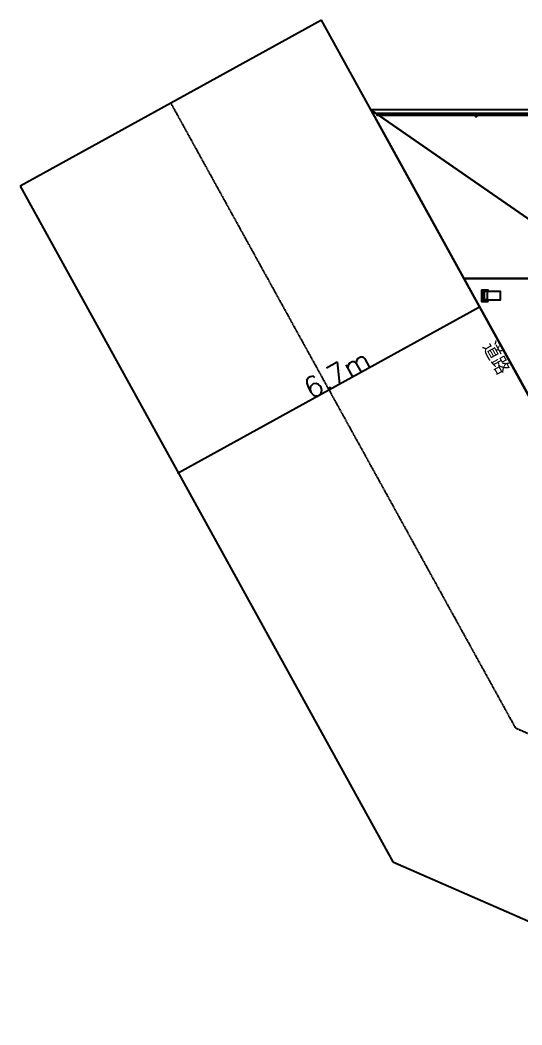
# Model space of a CAD drawing. Extents: x -16352 to 6143, y -13953 to 5945.
# Drawn here: x -16352 to -6579, y -13636 to 5945 of the extents above; entities that cross this region are included whole.
import ezdxf
from ezdxf.enums import TextEntityAlignment as Align

# ---------------------------------------------------------------- set-up
doc = ezdxf.new("R2010")
doc.units = 0
doc.linetypes.add('DASHDOT', pattern=[1, 0.5, -0.25, 0, -0.25])
for name, color, linetype in [('三斜1階', 7, 'CONTINUOUS'), ('寸法線1階', 7, 'CONTINUOUS'), ('敷地1階', 7, 'CONTINUOUS'), ('設備-家具1階', 7, 'CONTINUOUS'), ('道路-隣地1階', 7, 'CONTINUOUS'), ('高低差1階', 7, 'CONTINUOUS')]:
    doc.layers.add(name, color=color, linetype=linetype)
doc.styles.get("Standard").update_dxf_attribs({"font": 'txt.shx', "bigfont": 'bigfont.shx'})

msp = doc.modelspace()

# ---------------------------------------------------------------- linework, layer by layer
at = {"layer": '寸法線1階', "color": 7, "linetype": 'CONTINUOUS'}
for p, q in [((-13271.159381, -2878.267743), (-7403.759966, 356.484814)), ((-7403.759966, 356.484814), (-7403.759966, 356.484814)), ((-13271.159381, -2878.267743), (-13271.159381, -2878.267743))]:
    msp.add_line(p, q, dxfattribs=at)
at = {"layer": '寸法線1階', "color": 7}
for p in [(-7403.759966, 356.484814), (-13271.159381, -2878.267743)]:
    msp.add_point(p, dxfattribs=at)
at = {"layer": '敷地1階', "color": 7, "linetype": 'CONTINUOUS'}
msp.add_lwpolyline([(-4322.5, -5232.5), (-301.429683, -6993.468326), (4145.134966, -7176.20386), (4266.958655, 4194.007116), (-9519.422153, 4194.007116)], close=True, dxfattribs=at)
at = {"layer": '設備-家具1階', "color": 7, "linetype": 'CONTINUOUS'}
for p, q in [((-7481.5, 4090), (-7459.5, 4090)), ((-7236.49996, 655.181818), (-7367.499954, 655.181818)), ((-7321.499956, 655.181818), (-7321.499956, 494.818182)), ((-7311.499957, 655.181818), (-7311.499957, 494.818182)), ((-7256.499959, 655.181818), (-7256.499959, 494.818182)), ((-7236.49996, 494.818182), (-7367.499954, 494.818182))]:
    msp.add_line(p, q, dxfattribs=at)
for points in [[(-7427.75, 4090), (-7427.75, 4122), (-9407.25, 4122), (-9407.25, 4090), (-7481.5, 4090), (-7481.5, 4068), (-7459.5, 4068), (-7459.5, 4090)], [(-5449.82959, 4090), (-5449.82959, 4122), (-7429.32959, 4122), (-7429.32959, 4090), (-5503.57959, 4090), (-5503.57959, 4068), (-5481.57959, 4068), (-5481.57959, 4090)], [(-7236.49996, 464.75), (-7236.49996, 494.818182), (-6996.499969, 494.818182), (-6996.499969, 655.181818), (-7236.49996, 655.181818), (-7236.49996, 685.25), (-7367.499954, 685.25), (-7367.499954, 464.75)]]:
    msp.add_lwpolyline(points, close=True, dxfattribs=at)
for points in [[(-7321.499956, 605.068182), (-7351.499955, 605.068182), (-7351.499955, 635.136364), (-7321.499956, 635.136364)], [(-7321.499956, 559.965909), (-7351.499955, 559.965909), (-7351.499955, 590.034091), (-7321.499956, 590.034091)], [(-7321.499956, 509.852273), (-7351.499955, 509.852273), (-7351.499955, 539.920455), (-7321.499956, 539.920455)]]:
    msp.add_lwpolyline(points, dxfattribs=at)
at = {"layer": '道路-隣地1階', "color": 7, "linetype": 'CONTINUOUS'}
for p, q in [((-10485.019932, 5945.469628), (-16352.419346, 2710.717071)), ((-4322.5, -5232.5), (-10485.019932, 5945.469628)), ((-16352.419346, 2710.717071), (-9092.4365, -10457.900419)), ((-9092.4365, -10457.900419), (-1835.219909, -13636.091186))]:
    msp.add_line(p, q, dxfattribs=at)
at = {"layer": '道路-隣地1階', "color": 7, "linetype": 'DASHDOT'}
for p, q in [((-13418.719639, 4328.09335), (-6707.46825, -7845.20021)), ((-6707.46825, -7845.20021), (-1068.324796, -10314.779756))]:
    msp.add_line(p, q, dxfattribs=at)
at = {"layer": '高低差1階', "color": 7, "linetype": 'CONTINUOUS'}
for points in [[(-9519.422153, 4194.007116), (-4777.5, 910), (-4777.5, 4194.007116)], [(-7708.918101, 910), (-4777.5, 910), (-9519.422153, 4194.007116)], [(-6370, 910), (-7708.918101, 910), (-6450, -1365), (-6370, -1365)]]:
    msp.add_lwpolyline(points, close=True, dxfattribs=at)

# ---------------------------------------------------------------- texts
at = {"layer": '三斜1階', "color": 7}
msp.add_text('道路', height=300, rotation=298.868362, dxfattribs=at).set_placement((-7109.587306, -280.667009), align=Align.TOP_LEFT)
at = {"layer": '寸法線1階', "color": 7}
msp.add_text('6.7m', height=400, rotation=28.868362, dxfattribs=at).set_placement((-10880.871731, -1103.718518), align=Align.TOP_LEFT)

doc.saveas('drawing.dxf')
